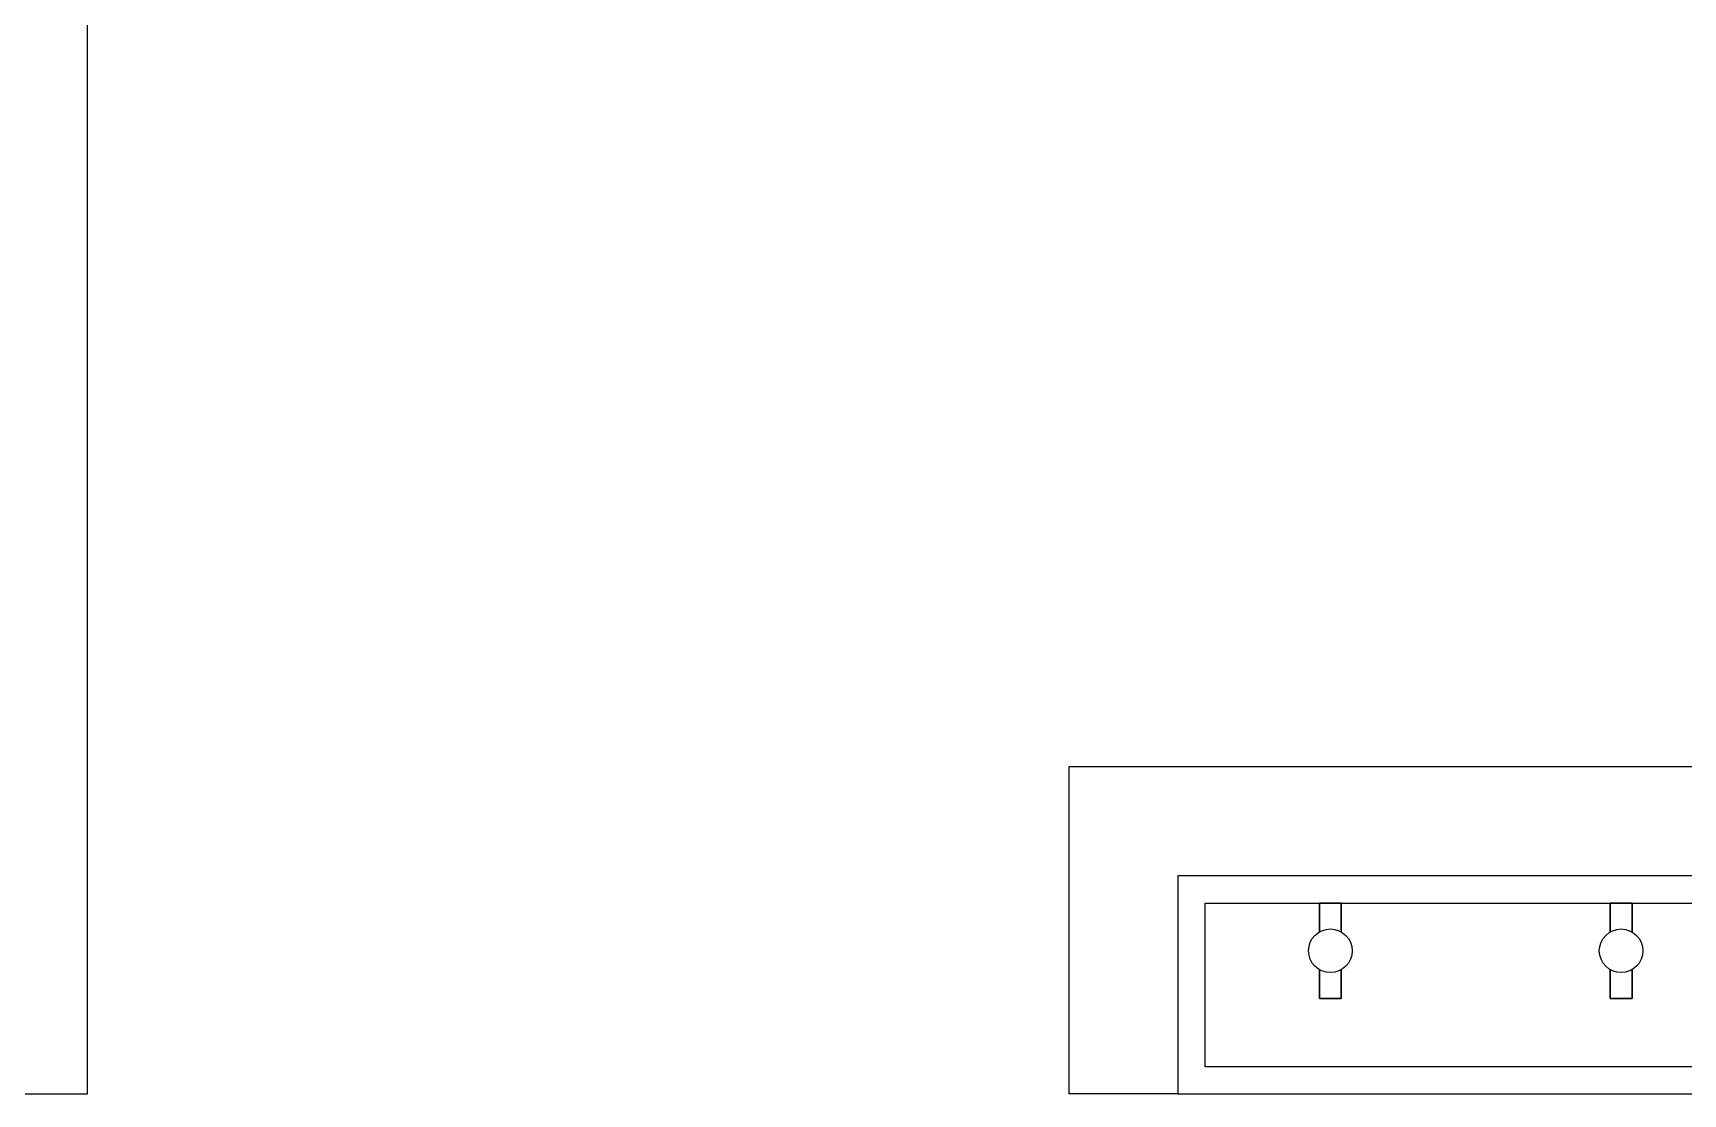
# Model space of a CAD drawing. Header units: millimetres. Extents: x -205 to 117945, y 114 to 103664.
# Drawn here: x 7795 to 10822, y 95064 to 97009 of the extents above; entities that cross this region are included whole.
import ezdxf

# ---------------------------------------------------------------- set-up
doc = ezdxf.new("R2010")
doc.units = ezdxf.units.MM
for name, color, linetype in [('A-RC', 2, 'Continuous'), ('A-TOILET', 252, 'Continuous'), ('A-WALL', 3, 'Continuous')]:
    doc.layers.add(name, color=color, linetype=linetype)

msp = doc.modelspace()

# ---------------------------------------------------------------- linework, layer by layer
at = {"layer": 'A-RC', "flags": 128}
for points in [[(9294.8, 103163.6), (7694.8, 103163.6), (7694.8, 95063.6), (7894.8, 95063.6)], [(7894.8, 95063.6), (7894.8, 102963.6), (9294.8, 102963.6)]]:
    msp.add_lwpolyline(points, dxfattribs=at)
at = {"layer": 'A-TOILET'}
msp.add_line((9894.8, 95063.6), (14094.8, 95063.6), dxfattribs=at)
at = {"layer": 'A-TOILET', "flags": 128}
msp.add_lwpolyline([(14044.8, 95113.6), (9944.8, 95113.6), (9944.8, 95413.6), (14044.8, 95413.6)], dxfattribs=at)
at = {"layer": 'A-TOILET'}
for points in [[(10154.8, 95360.7), (10154.8, 95413.6), (10194.8, 95413.6), (10194.8, 95360.7)], [(10194.8, 95360.7), (10194.8, 95413.6), (10154.8, 95413.6), (10154.8, 95360.7)], [(10688.1, 95360.7), (10688.1, 95413.6), (10728.1, 95413.6), (10728.1, 95360.7)], [(10728.1, 95360.7), (10728.1, 95413.6), (10688.1, 95413.6), (10688.1, 95360.7)], [(10194.8, 95291.4), (10194.8, 95238.6), (10154.8, 95238.6), (10154.8, 95291.4)], [(10154.8, 95291.4), (10154.8, 95238.6), (10194.8, 95238.6), (10194.8, 95291.4)], [(10728.1, 95291.4), (10728.1, 95238.6), (10688.1, 95238.6), (10688.1, 95291.4)], [(10688.1, 95291.4), (10688.1, 95238.6), (10728.1, 95238.6), (10728.1, 95291.4)]]:
    msp.add_lwpolyline(points, dxfattribs=at)
for centre in [(10174.8, 95326.1), (10174.8, 95326.1), (10708.1, 95326.1), (10708.1, 95326.1)]:
    msp.add_circle(centre, 40, dxfattribs=at)
at = {"layer": 'A-WALL', "flags": 128}
for points in [[(11894.8, 95663.6), (9694.8, 95663.6)], [(9694.8, 95663.6), (9694.8, 95063.6)], [(9894.8, 95463.6), (9894.8, 95063.6)], [(14094.8, 95463.6), (9894.8, 95463.6)], [(9894.8, 95063.6), (9694.8, 95063.6)]]:
    msp.add_lwpolyline(points, dxfattribs=at)

doc.saveas('drawing.dxf')
